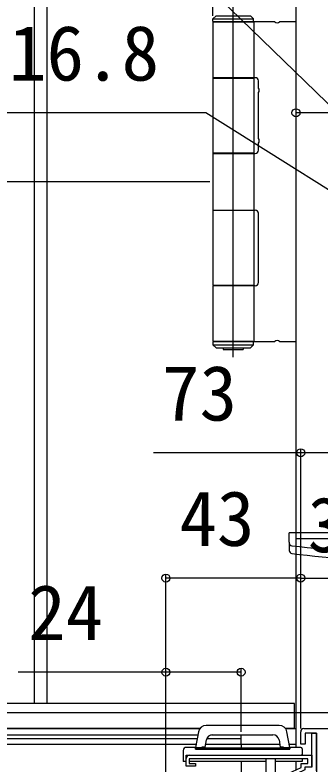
# Model space of a CAD drawing. Units: millimetres, scale not verified. Extents: x -1050 to 1050, y -1565 to 1555.
# Drawn here: x 496.5 to 593.7, y 461.1 to 700.1 of the extents above; entities that cross this region are included whole.
import ezdxf
from ezdxf.enums import TextEntityAlignment as Align

# ---------------------------------------------------------------- set-up
doc = ezdxf.new("R2010")
doc.units = ezdxf.units.MM
doc.header["$LTSCALE"] = 8
for name, color, linetype in [('0-2_YKK_11', 7, 'Continuous'), ('0-4_YKK_12', 2, 'Continuous'), ('0-5_YKK_13', 4, 'Continuous'), ('0-6_YKK_D', 6, 'Continuous')]:
    doc.layers.add(name, color=color, linetype=linetype)
doc.styles.add('ＭＳ ゴシック', font='')
doc.styles.get('ＭＳ ゴシック').set_extended_font_data('MS Gothic')

msp = doc.modelspace()

# ---------------------------------------------------------------- linework, layer by layer
at = {"layer": '0-2_YKK_11'}
for points in [[(592.589, 458.861), (592.589, 470.902), (588.989, 470.902), (588.989, 467.402), (587.589, 467.402), (587.589, 471.402)], [(588.589, 472.402), (622.13, 472.402), (622.314, 472.282), (622.864, 472.282), (623.047, 472.402), (643.13, 472.402), (643.314, 472.282), (643.864, 472.282), (644.047, 472.402), (652.13, 472.402), (652.314, 472.282), (652.864, 472.282), (653.047, 472.402), (660.589, 472.402), (660.589, 469.402), (660.289, 469.102)], [(591.089, 460.102), (591.089, 470.902), (592.589, 470.902), (592.589, 425.902)], [(552.089, 463.902), (591.089, 463.902), (591.089, 460.102), (588.889, 460.102), (588.889, 459.202), (579.289, 454.702), (579.289, 428.302), (581.889, 428.302), (581.889, 426.496), (584.954, 425.687), (584.724, 424.817), (580.989, 425.802), (580.989, 427.402), (579.289, 427.402), (579.289, 421.1), (579.343, 420.927)], [(578.184, 419.792), (578.089, 420.012), (578.089, 455.465), (587.689, 459.965), (587.689, 461.302), (589.889, 461.302), (589.889, 462.702), (551.989, 462.702), (551.989, 461.302), (554.089, 461.302), (554.089, 460.402), (551.089, 460.402), (551.089, 462.902)]]:
    msp.add_lwpolyline(points, dxfattribs=at)
for centre in [(588.589, 471.402), (552.089, 462.902)]:
    msp.add_arc(centre, 1, 90.00001, 179.99999, dxfattribs=at)
at = {"layer": '0-4_YKK_12'}
for p, q in [((586.089, 1089.902), (586.089, 466.402)), ((502.532, 1008.902), (502.532, 480.402)), ((506.589, 1008.902), (506.589, 480.402)), ((566.089, 590.899), (566.089, 702.899)), ((661.089, 532.902), (586.089, 532.902)), ((585.589, 480.402), (139.089, 480.402)), ((585.589, 472.402), (585.589, 480.402)), ((768.878, 477.402), (-413.911, 477.402)), ((-308.243, 472.402), (555.421, 472.402)), ((555.421, 472.402), (139.089, 472.402)), ((585.589, 472.402), (582.757, 472.402)), ((582.757, 472.402), (586.089, 472.402)), ((586.089, 472.402), (586.089, 466.402)), ((-307.617, 470.402), (554.794, 470.402)), ((-307.405, 469.202), (554.582, 469.202)), ((557.623, 469.202), (568.589, 469.202)), ((559.144, 470.402), (568.589, 470.402)), ((568.589, 467.402), (568.589, 470.402)), ((-307.088, 467.402), (554.265, 467.402)), ((557.256, 467.402), (580.912, 467.402)), ((568.589, 467.402), (568.589, 466.102)), ((583.912, 467.402), (586.089, 467.402)), ((568.589, 461.902), (568.589, 427.402)), ((586.089, 461.902), (586.089, 459.215))]:
    msp.add_line(p, q, dxfattribs=at)
at = {"layer": '0-5_YKK_13'}
for p, q in [((559.589, 698.199), (559.589, 698.899)), ((560.589, 699.899), (571.589, 699.899)), ((572.589, 698.899), (571.589, 699.899)), ((572.589, 698.199), (572.589, 698.899)), ((579.375, 697.899), (559.564, 697.899)), ((559.564, 697.899), (559.564, 680.099)), ((559.889, 697.899), (572.289, 697.899)), ((572.614, 697.899), (572.614, 680.099)), ((586.089, 697.899), (580.803, 697.899)), ((573.089, 680.099), (559.564, 680.099)), ((559.564, 679.949), (559.564, 656.049)), ((559.564, 679.949), (572.614, 679.949)), ((562.064, 680.099), (562.064, 679.949)), ((570.114, 680.099), (570.114, 679.949)), ((572.614, 679.949), (572.614, 656.049)), ((574.089, 676.814), (574.089, 679.099)), ((574.089, 660.664), (574.089, 675.385)), ((574.089, 656.949), (574.089, 659.235)), ((572.614, 656.049), (559.564, 656.049)), ((559.564, 655.949), (559.564, 637.849)), ((559.564, 655.949), (573.089, 655.949)), ((562.064, 656.049), (562.064, 655.949)), ((570.114, 656.049), (570.114, 655.949)), ((572.614, 655.949), (572.614, 637.849)), ((559.564, 637.849), (573.089, 637.849)), ((572.614, 637.749), (559.564, 637.749)), ((562.064, 637.849), (562.064, 637.749)), ((570.114, 637.849), (570.114, 637.749)), ((572.614, 637.749), (572.614, 613.849)), ((574.089, 614.699), (574.089, 636.849)), ((559.564, 613.699), (559.564, 595.899)), ((573.089, 613.699), (559.564, 613.699)), ((562.064, 613.849), (562.064, 613.699)), ((570.114, 613.849), (570.114, 613.699)), ((572.614, 613.699), (572.614, 595.899)), ((559.564, 595.899), (579.375, 595.899)), ((559.589, 595.599), (559.589, 594.899)), ((572.289, 595.899), (559.889, 595.899)), ((572.589, 594.899), (572.589, 595.599)), ((580.803, 595.899), (586.089, 595.899)), ((559.589, 594.899), (560.589, 593.899)), ((559.589, 594.899), (572.589, 594.899)), ((560.589, 593.899), (571.589, 593.899)), ((562.889, 593.899), (562.889, 593.399)), ((562.889, 593.399), (569.289, 593.399)), ((569.289, 593.899), (569.289, 593.399)), ((571.589, 593.899), (572.589, 594.899)), ((583.889, 531.902), (583.941, 534.902)), ((663.236, 534.902), (583.941, 534.902)), ((583.889, 531.902), (583.935, 529.235)), ((580.757, 473.402), (557.421, 473.402)), ((554.959, 471.336), (554.089, 466.402)), ((584.089, 466.402), (583.219, 471.336)), ((557.084, 466.429), (557.498, 468.776)), ((559.468, 470.429), (578.701, 470.429)), ((580.67, 468.776), (581.084, 466.429)), ((554.089, 466.402), (551.089, 466.402)), ((554.089, 465.902), (554.089, 466.402)), ((554.089, 466.402), (556.089, 466.402)), ((556.089, 466.429), (556.089, 466.102)), ((581.089, 466.429), (581.089, 466.102)), ((582.089, 466.429), (581.089, 466.429)), ((582.089, 466.102), (582.089, 466.429)), ((582.089, 466.402), (584.089, 466.402)), ((550.089, 465.402), (550.089, 461.902)), ((551.089, 461.902), (551.089, 463.902)), ((551.089, 463.902), (587.589, 463.902)), ((584.089, 466.102), (554.089, 466.102)), ((554.089, 465.802), (554.089, 465.902)), ((554.089, 465.802), (584.089, 465.802)), ((584.089, 465.802), (584.089, 465.902)), ((587.589, 463.902), (587.789, 463.902)), ((588.089, 465.902), (588.089, 463.902)), ((551.089, 461.902), (550.089, 461.902)), ((576.589, 461.902), (551.989, 461.902)), ((576.589, 418.402), (576.589, 462.702)), ((579.589, 456.168), (579.589, 462.702))]:
    msp.add_line(p, q, dxfattribs=at)
for points in [[(560.589, 699.899), (559.589, 698.899), (572.589, 698.899)], [(559.564, 637.749), (559.564, 613.849), (572.614, 613.849)], [(557.089, 466.102), (557.089, 466.429), (556.089, 466.429)], [(587.589, 466.402), (584.089, 466.402), (584.089, 465.902)], [(588.089, 462.702), (588.089, 461.902), (579.589, 461.902)]]:
    msp.add_lwpolyline(points, dxfattribs=at)
for centre, radius, start, end in [((559.889, 698.199), 0.3, 180, 270), ((572.289, 698.199), 0.3, 270, 0), ((580.089, 698.599), 1, 224.427, 315.573), ((573.089, 679.099), 1, 0, 90), ((573.389, 676.099), 1, 314.427, 45.573), ((573.389, 659.949), 1, 314.427, 45.573), ((573.089, 656.949), 1, 270, 0), ((573.089, 636.849), 1, 0, 90), ((573.089, 614.699), 1, 270, 0), ((559.889, 595.599), 0.3, 90, 180), ((572.289, 595.599), 0.3, 0, 90), ((580.089, 595.199), 1, 44.427, 135.573), ((584.892, 531.749), 1, 181, 262.97773), ((623.589, 845.902), 317.528, 262.97773, 277.02227), ((584.935, 529.253), 1, 181, 263.0403), ((623.589, 845.902), 320, 263.0403, 276.9597), ((557.421, 470.902), 2.5, 90, 170), ((580.757, 470.902), 2.5, 10, 90), ((559.468, 468.429), 2, 90, 170), ((578.701, 468.429), 2, 10, 90), ((551.089, 465.402), 1, 90, 180), ((587.589, 465.902), 0.5, 0, 90), ((587.789, 464.202), 0.3, 270, 0)]:
    msp.add_arc(centre, radius, start, end, dxfattribs=at)
at = {"layer": '0-6_YKK_D'}
for p, q in [((559.589, 699.899), (559.589, 749.902)), ((612.589, 668.902), (586.089, 668.902)), ((558.564, 646.899), (469.589, 646.899)), ((587.589, 472.402), (587.589, 561.402)), ((544.589, 437.602), (544.589, 521.402)), ((587.589, 472.402), (587.589, 521.402)), ((587.589, 472.402), (587.589, 521.402)), ((587.589, 520.402), (544.589, 520.402)), ((587.589, 520.402), (623.589, 520.402)), ((544.589, 437.602), (544.589, 491.402)), ((568.589, 471.402), (568.589, 491.402))]:
    msp.add_line(p, q, dxfattribs=at)
for points in [[(599.339, 668.902), (558.222, 708.902), (492.313, 708.902)], [(620.989, 628.902), (557.359, 668.902), (493.222, 668.902)], [(660.589, 560.402), (587.589, 560.402), (540.671, 560.402)], [(568.589, 490.402), (544.589, 490.402), (497.443, 490.402)]]:
    msp.add_lwpolyline(points, dxfattribs=at)
for centre in [(586.089, 668.902), (587.589, 560.402), (544.589, 520.402), (587.589, 520.402), (587.589, 520.402), (544.589, 490.402), (568.589, 490.402)]:
    msp.add_circle(centre, 1.275, dxfattribs=at)

# ---------------------------------------------------------------- texts
at = {"layer": '0-6_YKK_D', "style": 'ＭＳ ゴシック'}
for s, p in [('16.8', (494.541, 673.902)), ('73', (543.352, 565.402)), ('43', (548.907, 525.402)), ('24', (500.671, 495.402))]:
    msp.add_text(s, height=17.6, dxfattribs=at).set_placement(p, align=Align.BOTTOM_LEFT)
at = {"layer": '0-6_YKK_D', "style": 'ＭＳ ゴシック', "width": 0.9}
msp.add_text('36', height=17.6, dxfattribs=at).set_placement((589.941, 523.402), align=Align.BOTTOM_LEFT)

doc.saveas('drawing.dxf')
